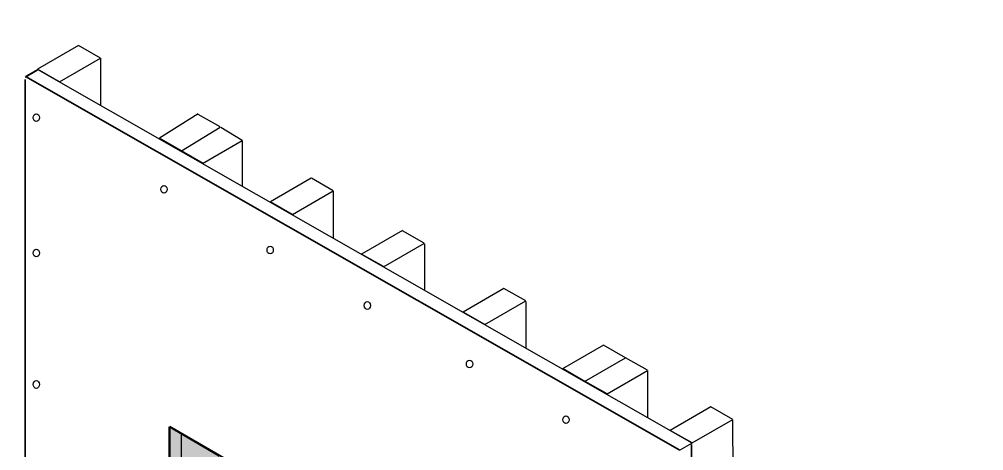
# Model space of a CAD drawing. Header units: inches. Extents: x -17.6 to 82.3, y -15.1 to 23.2.
# Drawn here: x -0.95 to 4.56, y 2.82 to 5.28 of the extents above; entities that cross this region are included whole.
import ezdxf

# ---------------------------------------------------------------- set-up
doc = ezdxf.new("R2010")
doc.units = ezdxf.units.IN
doc.header["$MEASUREMENT"] = 0
doc.layers.add('G-ANNO-TTLB', color=7, linetype='Continuous', lineweight=0)
doc.layers.add('TYVEK', color=7, linetype='Continuous', lineweight=0)

# ---------------------------------------------------------------- blocks, each defined once
blk = doc.blocks.new('Block_295')
at = {"layer": 'TYVEK', "color": 252, "lineweight": 25, "true_color": 0x848484}
for centre in [(-0.1213, 4.311), (0.4847, 3.9646), (1.0386, 3.648), (1.622, 3.3145), (2.1717, 2.9965)]:
    blk.add_ellipse(centre, major_axis=(0, 0.0221), ratio=0.812499, dxfattribs=at)

msp = doc.modelspace()

# ---------------------------------------------------------------- hatches: boundary and pattern name
at = {"layer": 'G-ANNO-TTLB', "true_color": 0xff00ff, "transparency": 33554687}
h = msp.add_hatch(color=6, dxfattribs=at)
edge = h.paths.add_edge_path()
edge.add_spline(control_points=[(24.6253, -11.0625), (24.6253, -11.0625), (-16.0625, -11.0625), (-16.0625, -11.0625), (-16.0625, -11.0625), (-16.0625, 23.0625), (-16.0625, 23.0625), (-16.0625, 23.0625), (24.6253, 23.0625), (24.6253, 23.0625), (24.6253, 23.0625), (24.6253, -11.0625), (24.6253, -11.0625)], knot_values=[0, 0, 0, 0, 1, 1, 1, 2, 2, 2, 3, 3, 3, 4, 4, 4, 4], degree=3, periodic=0)
edge = h.paths.add_edge_path()
edge.add_spline(control_points=[(-15.9375, 22.9375), (-15.9375, 22.9375), (-15.9375, -10.9375), (-15.9375, -10.9375), (-15.9375, -10.9375), (24.5003, -10.9375), (24.5003, -10.9375), (24.5003, -10.9375), (24.5003, 22.9375), (24.5003, 22.9375), (24.5003, 22.9375), (-15.9375, 22.9375), (-15.9375, 22.9375)], knot_values=[0, 0, 0, 0, 1, 1, 1, 2, 2, 2, 3, 3, 3, 4, 4, 4, 4], degree=3, periodic=0)
edge.add_line((-15.9375, 22.9375), (-15.9375, 22.9375))
at = {"layer": 'TYVEK', "true_color": 0x808080, "transparency": 33554559}
h = msp.add_hatch(color=8, dxfattribs=at)
h.dxf.hatch_style = 2
h.paths.add_polyline_path([(0.1914, -0.0713), (-0.0919, -0.2323), (-0.0927, 2.9557), (0.1919, 2.788)])

# ---------------------------------------------------------------- linework, layer by layer
at = {"layer": 'G-ANNO-TTLB'}
for points in [[(24.6253, -11.0625), (24.6253, -11.0625), (-16.0625, -11.0625), (-16.0625, -11.0625), (-16.0625, -11.0625), (-16.0625, 23.0625), (-16.0625, 23.0625), (-16.0625, 23.0625), (24.6253, 23.0625), (24.6253, 23.0625), (24.6253, 23.0625), (24.6253, -11.0625), (24.6253, -11.0625)], [(-15.9375, 22.9375), (-15.9375, 22.9375), (-15.9375, -10.9375), (-15.9375, -10.9375), (-15.9375, -10.9375), (24.5003, -10.9375), (24.5003, -10.9375), (24.5003, -10.9375), (24.5003, 22.9375), (24.5003, 22.9375), (24.5003, 22.9375), (-15.9375, 22.9375), (-15.9375, 22.9375)]]:
    msp.add_open_spline(points, degree=3, knots=[0, 0, 0, 0, 1, 1, 1, 2, 2, 2, 3, 3, 3, 4, 4, 4, 4], dxfattribs=at)
at = {"layer": 'TYVEK', "color": 33, "lineweight": 25, "true_color": 0xcc9966}
for p, q in [((-0.6088, 5.1304), (-0.8421, 4.9954)), ((-0.4833, 5.0587), (-0.6083, 5.1304)), ((-0.7171, 4.924), (-0.4833, 5.059)), ((-0.4833, 5.0587), (-0.4833, 4.7906)), ((-0.7171, 4.9238), (-0.8421, 4.9954)), ((0.0748, 4.7404), (-0.1459, 4.6019)), ((0.1994, 4.6664), (0.0744, 4.738)), ((-0.0209, 4.5302), (0.1992, 4.6653)), ((0.3254, 4.5898), (0.203, 4.663)), ((-0.0209, 4.5302), (-0.1459, 4.6019)), ((0.0981, 4.4586), (0.3254, 4.5898)), ((0.3254, 4.5889), (0.3254, 4.329)), ((0.1041, 4.4586), (-0.0209, 4.5302)), ((0.7195, 4.3743), (0.4862, 4.2393)), ((0.8448, 4.3026), (0.7198, 4.3743)), ((0.6112, 4.1676), (0.845, 4.3026)), ((0.8448, 4.3002), (0.8448, 4.0345)), ((0.6112, 4.1676), (0.4862, 4.2393)), ((1.2391, 4.0763), (1.0059, 3.9414)), ((1.3641, 4.003), (1.2391, 4.0746)), ((1.1308, 3.868), (1.3646, 4.003)), ((1.3646, 4.0003), (1.3646, 3.7386)), ((1.1308, 3.8697), (1.0059, 3.9414)), ((1.8181, 3.7456), (1.5848, 3.6106)), ((1.9431, 3.6739), (1.8181, 3.7456)), ((1.7098, 3.5389), (1.9436, 3.6739)), ((1.9431, 3.6716), (1.9431, 3.4054)), ((1.7098, 3.5389), (1.5848, 3.6106)), ((2.3861, 3.4216), (2.1528, 3.2867)), ((2.6371, 3.2784), (2.5116, 3.3501)), ((2.2802, 3.215), (2.1553, 3.2867)), ((2.4064, 3.1435), (2.6371, 3.2769)), ((2.6371, 3.2769), (2.6371, 3.0107)), ((2.4064, 3.1435), (2.2814, 3.2151)), ((2.9994, 3.0703), (2.7661, 2.9353)), ((3.1249, 2.9986), (2.9994, 3.0703)), ((2.8911, 2.8637), (3.1249, 2.9986)), ((3.1284, -2.8956), (3.1249, 2.9963)), ((2.7661, 2.9353), (2.7661, 2.935)), ((2.8911, 2.8637), (2.7661, 2.9353))]:
    msp.add_line(p, q, dxfattribs=at)
at = {"layer": 'TYVEK', "color": 2, "lineweight": 25, "true_color": 0xffff00}
for p, q in [((-0.8453, 4.9877), (-0.9122, 4.949)), ((-0.8445, 4.9925), (-0.9113, 4.9538)), ((-0.8446, 4.9878), (-0.9079, 4.9517)), ((2.8911, 2.8624), (-0.8421, 4.9941)), ((-0.0211, -0.1921), (-0.0211, 2.9155)), ((2.8887, 2.8607), (2.8219, 2.822))]:
    msp.add_line(p, q, dxfattribs=at)
at = {"layer": 'TYVEK', "color": 2, "lineweight": 35, "true_color": 0xffff00}
for p, q in [((2.8219, 2.8221), (-0.9113, 4.9538)), ((-0.9122, 4.9376), (-0.9122, -0.9268)), ((2.8878, -3.038), (2.8878, 2.8559))]:
    msp.add_line(p, q, dxfattribs=at)
at = {"layer": 'TYVEK', "color": 33, "lineweight": 25, "true_color": 0xcc9966}
msp.add_lwpolyline([(2.2778, 3.215), (2.5116, 3.35), (2.3866, 3.4216)], dxfattribs=at)
at = {"layer": 'TYVEK'}
msp.add_lwpolyline([(0.1914, -0.0713), (-0.0919, -0.2323), (-0.0927, 2.9557), (0.1919, 2.788)], close=True, dxfattribs=at)
at = {"layer": 'TYVEK', "color": 2, "lineweight": 35, "true_color": 0xffff00}
msp.add_lwpolyline([(-0.0879, 2.9583), (1.9716, 1.7646), (1.9716, -1.426), (-0.0879, -0.2322)], close=True, dxfattribs=at)
at = {"layer": 'TYVEK', "color": 252, "lineweight": 25, "true_color": 0x848484}
for centre in [(-0.8497, 4.7195), (-0.8497, 3.9474), (-0.8497, 3.1974)]:
    msp.add_ellipse(centre, major_axis=(0, 0.0221), ratio=0.812499, dxfattribs=at)

# ---------------------------------------------------------------- block references
at = {"layer": 'TYVEK'}
msp.add_blockref('Block_295', (0, 0), dxfattribs=at)

doc.saveas('drawing.dxf')
